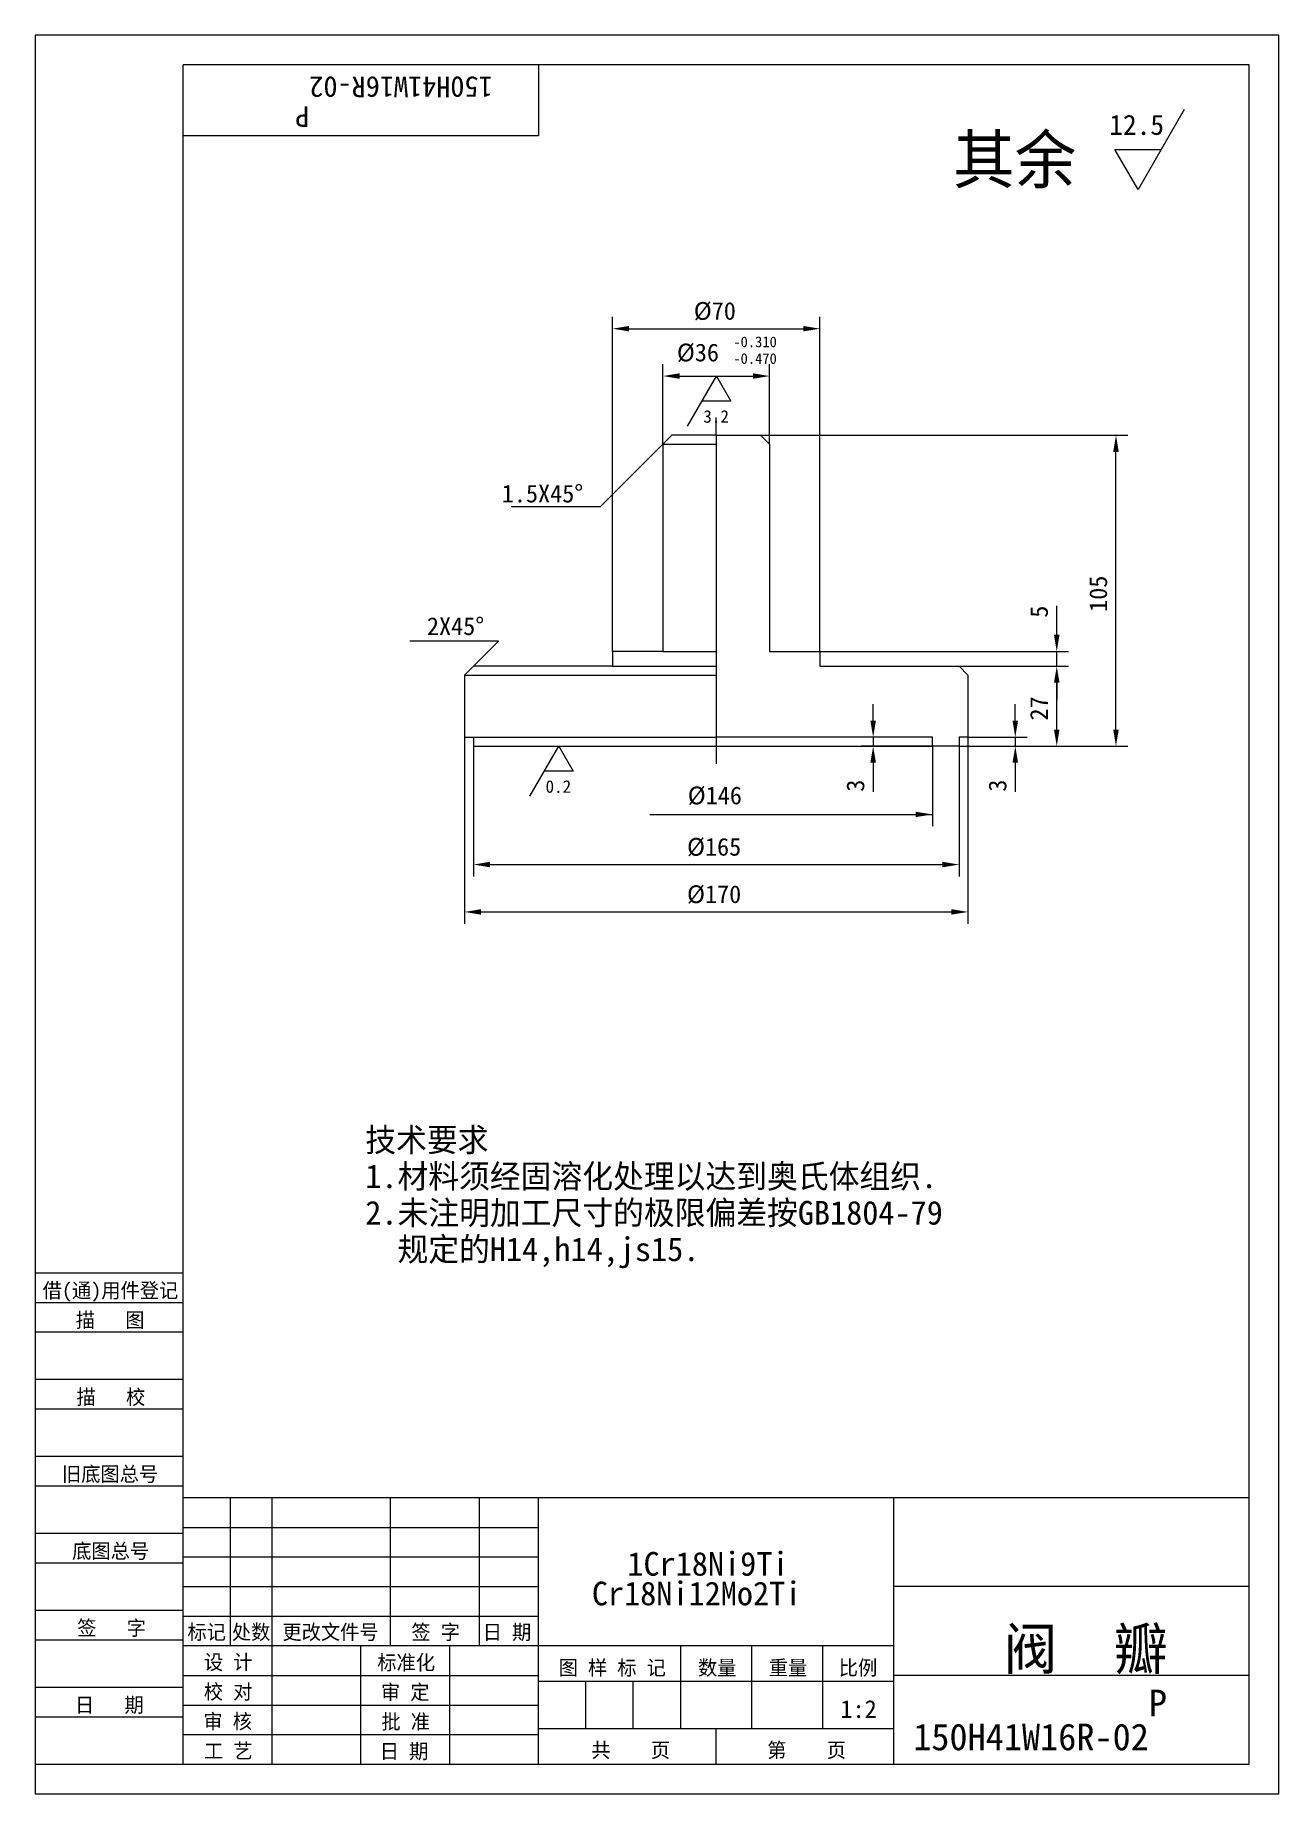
# Model space of a CAD drawing. Header units: metres. Extents: x 0 to 210, y 0 to 297.
import ezdxf

# ---------------------------------------------------------------- set-up
doc = ezdxf.new("R2010")
doc.units = ezdxf.units.M
for name, color, linetype in [('C', 6, 'Continuous'), ('D', 1, 'Continuous'), ('FL', 5, 'Continuous'), ('T', 7, 'Continuous'), ('TL', 4, 'Continuous')]:
    doc.layers.add(name, color=color, linetype=linetype)

# ---------------------------------------------------------------- blocks, each defined once
blk = doc.blocks.new('TUKUN4')
at = {"layer": 'FL'}
for p, q in [((0, 297), (0, 0)), ((210, 297), (0, 297)), ((210, 0), (210, 297)), ((0, 78), (25, 78)), ((0, 70), (25, 70)), ((0, 65), (25, 65)), ((0, 57), (25, 57)), ((0, 52), (25, 52)), ((33, 25), (33, 50)), ((40, 5), (40, 50)), ((60, 25), (60, 50)), ((75, 25), (75, 50)), ((25, 45), (85, 45)), ((0, 44), (25, 44)), ((0, 39), (25, 39)), ((25, 40), (85, 40)), ((25, 35), (85, 35)), ((0, 31), (25, 31)), ((25, 30), (85, 30)), ((0, 26), (25, 26)), ((70, 5), (70, 25)), ((0, 18), (25, 18)), ((25, 20), (85, 20)), ((25, 15), (85, 15)), ((0, 13), (25, 13)), ((25, 10), (85, 10)), ((0, 0), (210, 0))]:
    blk.add_line(p, q, dxfattribs=at)
at = {"layer": 'TL'}
for p, q in [((25, 5), (25, 292)), ((205, 292), (25, 292)), ((85, 292), (85, 280)), ((205, 5), (205, 292)), ((85, 280), (25, 280)), ((0, 88), (25, 88)), ((0, 83), (25, 83)), ((205, 50), (25, 50)), ((85, 5), (85, 50)), ((145, 5), (145, 50)), ((205, 35), (145, 35)), ((145, 25), (25, 25)), ((55, 5), (55, 25)), ((109, 11), (109, 25)), ((121, 11), (121, 25)), ((133, 11), (133, 25)), ((85, 19), (145, 19)), ((93, 11), (93, 19)), ((101, 11), (101, 19)), ((205, 20), (145, 20)), ((145, 11), (85, 11)), ((115, 5), (115, 11)), ((0, 5), (205, 5))]:
    blk.add_line(p, q, dxfattribs=at)
at = {"layer": 'T'}
for s, p in [('借(通)用件登记', (1.26, 83.76)), ('描   图', (6.86, 78.76)), ('描   校', (6.98, 65.76)), ('旧底图总号', (4.52, 52.76)), ('底图总号', (6.25, 39.76)), ('签   字', (7.1, 26.76)), ('标记', (25.71, 26.07)), ('处数', (33.22, 26.07)), ('更改文件号', (41.75, 26.07)), ('签 字', (63.53, 26.07)), ('日 期', (75.57, 26.07)), ('设 计', (28.5, 20.99)), ('标准化', (57.77, 20.93)), ('图 样 标 记', (88.4, 20.04)), ('数量', (111.92, 20.04)), ('重量', (123.88, 20.04)), ('比例', (135.7, 20.04)), ('校 对', (28.48, 15.99)), ('审 定', (58.39, 15.93)), ('日   期', (6.72, 13.76)), ('审 核', (28.41, 10.99)), ('批 准', (58.46, 10.93)), ('共    页', (93.91, 6.13)), ('第    页', (123.62, 6.13)), ('工 艺', (28.52, 5.99)), ('日 期', (58.18, 5.93))]:
    blk.add_text(s, height=2.5, dxfattribs=at).set_placement(p)

msp = doc.modelspace()

# ---------------------------------------------------------------- linework, layer by layer
at = {"layer": 'C'}
for p, q in [((115, 229.43), (115, 232.43)), ((115, 229.43), (115, 178.43)), ((115, 178.43), (115, 176.93)), ((115, 176.93), (115, 173.93))]:
    msp.add_line(p, q, dxfattribs=at)
at = {"layer": 'D'}
for p, q in [((194.03, 284.46), (186.23, 270.94)), ((182.33, 277.7), (190.13, 277.7)), ((186.23, 270.94), (182.33, 277.7)), ((97.5, 192.93), (97.5, 249.43)), ((100.3, 247.43), (129.7, 247.43)), ((132.5, 192.93), (132.5, 249.43)), ((106, 227.93), (106, 241.43)), ((124, 227.93), (124, 241.43)), ((108.8, 239.43), (121.2, 239.43)), ((110.17, 230.98), (115.05, 239.43)), ((115.05, 239.43), (117.49, 235.21)), ((117.49, 235.21), (112.61, 235.21)), ((122.5, 229.43), (184.5, 229.43)), ((106, 227.93), (95.39, 217.33)), ((182.5, 179.73), (182.5, 226.63)), ((95.39, 217.33), (80.39, 217.33)), ((172.5, 198.53), (172.5, 200.62)), ((172.5, 195.73), (172.5, 198.53)), ((78.24, 194.68), (63.24, 194.68)), ((74, 190.43), (78.24, 194.68)), ((132.5, 192.93), (174.5, 192.93)), ((156, 190.43), (174.5, 190.43)), ((156, 190.43), (174.5, 190.43)), ((172.5, 190.43), (172.5, 192.93)), ((172.5, 187.63), (172.5, 184.83)), ((172.5, 179.73), (172.5, 187.63)), ((141.5, 181.23), (141.5, 184.03)), ((165.5, 181.23), (165.5, 184.03)), ((72.5, 178.43), (72.5, 146.93)), ((151.5, 178.43), (139.5, 178.43)), ((141.5, 178.43), (141.5, 176.93)), ((157.5, 178.43), (167.5, 178.43)), ((157.5, 178.43), (157.5, 146.93)), ((165.5, 178.43), (165.5, 176.93)), ((74, 176.93), (74, 154.93)), ((83.52, 168.48), (88.4, 176.93)), ((88.4, 176.93), (90.84, 172.71)), ((151.5, 176.93), (139.5, 176.93)), ((151.5, 176.93), (151.5, 163.4)), ((156, 176.93), (184.5, 176.93)), ((156, 176.93), (174.5, 176.93)), ((156, 176.93), (167.5, 176.93)), ((156, 176.93), (156, 154.93)), ((90.84, 172.71), (85.96, 172.71)), ((141.5, 174.13), (141.5, 171.33)), ((165.5, 174.13), (165.5, 171.33)), ((141.5, 171.33), (141.5, 169.24)), ((165.5, 171.33), (165.5, 169.24)), ((103.81, 165.4), (151.5, 165.4)), ((76.8, 156.93), (153.2, 156.93)), ((75.3, 148.93), (154.7, 148.93))]:
    msp.add_line(p, q, dxfattribs=at)
for points in [[(100.3, 247.9), (100.3, 246.97), (97.5, 247.43)], [(129.7, 247.9), (129.7, 246.97), (132.5, 247.43)], [(108.8, 239.9), (108.8, 238.97), (106, 239.43)], [(121.2, 239.9), (121.2, 238.97), (124, 239.43)], [(182.03, 226.63), (182.97, 226.63), (182.5, 229.43)], [(172.03, 195.73), (172.97, 195.73), (172.5, 192.93)], [(172.03, 187.63), (172.97, 187.63), (172.5, 190.43)], [(172.03, 187.63), (172.97, 187.63), (172.5, 190.43)], [(141.03, 181.23), (141.97, 181.23), (141.5, 178.43)], [(165.03, 181.23), (165.97, 181.23), (165.5, 178.43)], [(172.03, 179.73), (172.97, 179.73), (172.5, 176.93)], [(182.03, 179.73), (182.97, 179.73), (182.5, 176.93)], [(141.03, 174.13), (141.97, 174.13), (141.5, 176.93)], [(165.03, 174.13), (165.97, 174.13), (165.5, 176.93)], [(148.7, 165.85), (151.5, 165.4), (148.7, 164.95)], [(76.8, 157.4), (76.8, 156.47), (74, 156.93)], [(153.2, 157.4), (153.2, 156.47), (156, 156.93)], [(75.3, 149.4), (75.3, 148.47), (72.5, 148.93)], [(154.7, 149.4), (154.7, 148.47), (157.5, 148.93)]]:
    msp.add_solid(points, dxfattribs=at)
at = {"layer": 'TL'}
for points in [[(115, 229.43), (107.5, 229.43), (106, 227.93), (106, 192.93), (97.5, 192.93), (97.5, 190.43), (74, 190.43), (72.5, 188.93), (72.5, 178.43), (74, 178.43), (74, 176.93)], [(115, 229.43), (122.5, 229.43), (124, 227.93), (124, 192.93), (132.5, 192.93), (132.5, 190.43), (156, 190.43), (157.5, 188.93), (157.5, 178.43), (156, 178.43), (156, 176.93), (151.5, 176.93), (151.5, 178.43), (115, 178.43)], [(106, 227.93), (115, 227.93)], [(97.5, 190.43), (115, 190.43)], [(106, 192.93), (115, 192.93)], [(72.5, 188.93), (115, 188.93)], [(74, 178.43), (115, 178.43)], [(74, 176.93), (151.5, 176.93)]]:
    msp.add_lwpolyline(points, dxfattribs=at)

# ---------------------------------------------------------------- block references
at = {"layer": 'D'}
msp.add_blockref('TUKUN4', (0, 0), dxfattribs=at)

# ---------------------------------------------------------------- texts
for s, height, rotation, p in [('150H41W16R-02', 3.5, 180, (77.25, 290)), ('         P   ', 3.5, 180, (67.72, 285)), ('105', 3, 90, (181, 199.61)), ('5', 3, 90, (171, 198.62)), ('27', 3, 90, (171, 181.26)), ('3', 3, 90, (140, 169.24)), ('3', 3, 90, (164, 169.24))]:
    msp.add_text(s, height=height, rotation=rotation, dxfattribs=at).set_placement(p)
for s, height, p in [('12.5', 3.4, (181.37, 280.16)), ('其余', 8, (155, 272)), ('%%C70', 3, (111.21, 248.93)), ('%%C36', 3, (108.36, 241.91)), ('-0.310', 1.8, (117.89, 244.31)), ('-0.470', 1.8, (117.89, 241.49)), ('3.2', 2.12, (112.82, 231.55)), ('1.5X45%%D', 3, (78.79, 218.09)), ('2X45%%D', 3, (66.15, 195.69)), ('0.2', 2.12, (86.18, 169.05)), ('%%C146', 3, (110.19, 167.11)), ('%%C165', 3, (110.07, 158.43)), ('%%C170', 3, (110.07, 150.43)), ('技术要求', 4, (55.74, 108.45)), ('1.材料须经固溶化处理以达到奥氏体组织.', 4, (55.74, 102.29)), ('2.未注明加工尺寸的极限偏差按GB1804-79', 4, (55.74, 96.13)), ('  规定的H14,h14,js15.', 4, (55.74, 89.97)), ('1Cr18Ni9Ti', 4, (100, 36.84)), ('Cr18Ni12Mo2Ti', 4, (94, 31.84)), ('阀  瓣', 7, (163.52, 21)), ('1:2', 3, (135.98, 12.82)), ('         P   ', 4.5, (160.5, 13.09)), ('150H41W16R-02', 4.5, (148.26, 7.36))]:
    msp.add_text(s, height=height, dxfattribs=at).set_placement(p)

doc.saveas('drawing.dxf')
